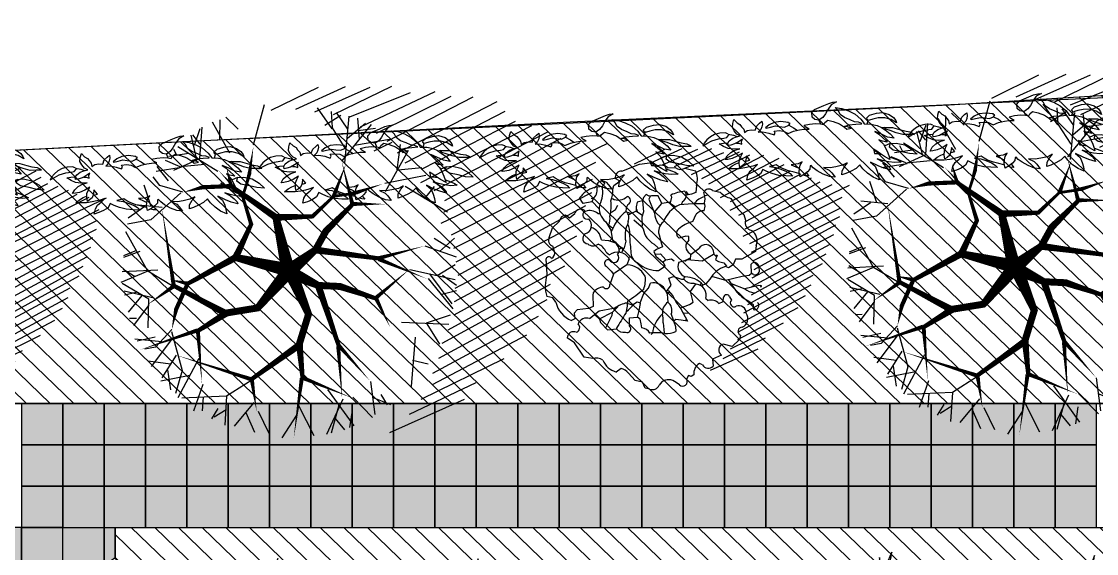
# Model space of a CAD drawing. Header units: millimetres. Extents: x 60.6 to 115.2, y 47.4 to 73.6.
# Drawn here: x 71.77 to 82.17, y 68.24 to 73.39 of the extents above; entities that cross this region are included whole.
import ezdxf

# ---------------------------------------------------------------- set-up
doc = ezdxf.new("R2010")
doc.units = ezdxf.units.MM
for name, color, linetype in [('bord', 251, 'Continuous'), ('trees', 118, 'Continuous'), ('trees 2', 114, 'Continuous')]:
    doc.layers.add(name, color=color, linetype=linetype)
doc.layers.add('hatch 3', color=7, linetype='Continuous', true_color=0x57792a)
doc.layers.add('paving', color=251, linetype='Continuous', lineweight=30)
doc.styles.get("Standard").update_dxf_attribs({"font": 'arial.ttf'})
doc.linetypes.add('FENCELINE1', pattern='A,6.35,-2.54,[133,ltypeshp.shx,S=2.54,R=0,X=-2.54,Y=0],-2.54,25.4', length=36.83)
pattern_1 = [(136, (-529.26526, -497.64566), (-0.110277016, -0.114195193), [])]

# ---------------------------------------------------------------- blocks, each defined once
blk = doc.blocks.new('ghgh')
at = {"layer": 'paving'}
h = blk.add_hatch(color=9, dxfattribs=at)
h.set_gradient(color1=(183, 211, 215), color2=(232, 241, 242), rotation=45, one_color=1, tint=0.93, name='SPHERICAL')
h.paths.add_polyline_path([(697.662, 576.05), (698.062, 576.05), (698.062, 576.45), (697.662, 576.45)])
h = blk.add_hatch(color=9, dxfattribs=at)
h.set_gradient(color1=(183, 211, 215), color2=(232, 241, 242), rotation=45, one_color=1, tint=0.93, name='SPHERICAL')
h.paths.add_polyline_path([(698.062, 576.05), (698.462, 576.05), (698.462, 576.45), (698.062, 576.45)])
h = blk.add_hatch(color=9, dxfattribs=at)
h.set_gradient(color1=(183, 211, 215), color2=(232, 241, 242), rotation=45, one_color=1, tint=0.93, name='SPHERICAL')
h.paths.add_polyline_path([(698.462, 576.05), (698.862, 576.05), (698.862, 576.45), (698.462, 576.45)])
for points in [[(697.662, 576.05), (698.062, 576.05), (698.062, 576.45), (697.662, 576.45)], [(698.062, 576.05), (698.462, 576.05), (698.462, 576.45), (698.062, 576.45)], [(698.462, 576.05), (698.862, 576.05), (698.862, 576.45), (698.462, 576.45)]]:
    blk.add_lwpolyline(points, close=True, dxfattribs=at)
blk = doc.blocks.new('ez-new')
for p, q in [((-1.547, 4.803), (-1.338, 4.846)), ((-1.338, 4.846), (-1.124, 4.651)), ((-1.898, 4.295), (-1.849, 4.479)), ((-1.124, 4.651), (-0.79, 4.72)), ((-0.79, 4.72), (-0.384, 4.543)), ((-0.004, 4.492), (0.124, 4.714)), ((1.324, 4.592), (1.695, 4.691)), ((1.695, 4.691), (2.345, 4.282)), ((-2.661, 4.094), (-2.481, 4.066)), ((2.345, 4.282), (2.729, 4.209)), ((-3.066, 3.423), (-2.983, 3.549)), ((-2.983, 3.549), (-2.854, 3.554)), ((-2.854, 3.554), (-2.847, 3.729)), ((2.765, 3.303), (2.868, 3.433)), ((-3.234, 2.866), (-3.083, 2.876)), ((1.25, 3.164), (0.9, 2.961)), ((0.905, 2.94), (0.9, 2.961)), ((1.656, 2.987), (1.25, 3.164)), ((1.346, 3.118), (1.325, 2.483)), ((1.77, 2.858), (1.351, 2.358)), ((1.765, 2.879), (1.656, 2.987)), ((2.025, 2.78), (1.765, 2.879)), ((2.169, 3.028), (1.922, 2.542)), ((2.402, 2.641), (2.826, 2.903)), ((2.896, 3.091), (2.765, 3.303)), ((2.826, 2.903), (2.896, 3.091)), ((3.832, 2.98), (4.033, 2.848)), ((4.033, 2.848), (4.304, 2.904)), ((-3.822, 2.136), (-3.54, 2.455)), ((-3.54, 2.455), (-3.684, 2.73)), ((-0.634, 2.491), (-0.605, 2.562)), ((-0.107, 2.47), (-0.01, 2.316)), ((0.431, 2.603), (0.562, 2.282)), ((1.325, 2.483), (1.347, 2.379)), ((1.922, 2.542), (1.39, 2.171)), ((2.24, 2.477), (2.402, 2.641)), ((2.464, 2.023), (2.24, 2.477)), ((-1.447, 1.801), (-1.553, 1.996)), ((-0.876, 1.876), (-1.108, 2.263)), ((-0.01, 2.316), (0.112, 2.145)), ((0.112, 2.145), (0.25, 2.109)), ((0.562, 2.282), (0.25, 2.109)), ((0.25, 2.109), (0.311, 1.817)), ((0.87, 1.846), (0.805, 2.158)), ((1.351, 2.358), (1.24, 2.053)), ((1.344, 2.183), (1.31, 2.241)), ((1.39, 2.171), (1.327, 2.158)), ((2.486, 1.919), (2.464, 2.023)), ((4.682, 2.025), (4.94, 1.513)), ((-4.275, 1.172), (-4.102, 1.599)), ((-4.102, 1.599), (-3.702, 1.661)), ((-1.837, 1.372), (-1.57, 1.449)), ((-1.57, 1.449), (-1.345, 1.518)), ((-1.056, 1.382), (-1.447, 1.801)), ((-1.345, 1.518), (-1.296, 1.593)), ((0.311, 1.817), (0.375, 1.504)), ((0.375, 1.504), (0.401, 1.487)), ((0.551, 1.497), (0.401, 1.487)), ((0.401, 1.487), (0.429, 1.037)), ((0.65, 1.648), (0.551, 1.497)), ((0.938, 1.729), (0.683, 1.698)), ((0.955, 1.646), (0.87, 1.846)), ((-4.236, 0.985), (-4.275, 1.172)), ((-1.346, 0.996), (-1.837, 1.372)), ((-1.754, 1.39), (-1.762, 1.323)), ((-1.543, 1.107), (-1.743, 1.022)), ((-1.337, 0.954), (-1.624, 0.655)), ((-1.22, 0.913), (-1.346, 0.996)), ((-0.533, 0.642), (-0.707, 0.954)), ((0.429, 1.037), (0.339, 0.735)), ((0.529, 0.97), (0.416, 0.991)), ((2, 0.796), (1.964, 1.289)), ((-1.624, 0.655), (-1.723, 0.504)), ((-1.723, 0.504), (-1.424, 0.11)), ((-0.499, 0.475), (-0.788, 0.611)), ((-0.525, 0.6), (-0.574, 0.525)), ((-0.429, 0.555), (-0.533, 0.642)), ((-0.449, 0.55), (-0.531, 0.207)), ((0.339, 0.735), (0.344, 0.497)), ((1.629, 0.176), (1.951, 0.721)), ((1.951, 0.721), (2.005, 0.776)), ((2.147, 0.718), (2, 0.796)), ((2.453, 0.607), (2.147, 0.718)), ((4.798, 0.94), (4.966, 0.758)), ((-2.789, 0.088), (-2.93, -0.072)), ((-2.167, 0.13), (-2.305, 0.166)), ((-1.424, 0.11), (-1.501, -0.254)), ((-0.531, 0.207), (-0.308, -0.029)), ((1.643, -0.104), (1.629, 0.176)), ((2.699, 0.049), (2.515, 0.098)), ((5.313, 0.025), (5.153, -0.356)), ((5.264, 0.472), (5.313, 0.025)), ((-4.193, -0.485), (-4.298, -0.289)), ((-3.108, -0.369), (-3.238, -0.266)), ((-2.93, -0.072), (-2.875, -0.234)), ((-1.99, -0.725), (-1.913, -0.47)), ((-1.913, -0.47), (-1.788, -0.335)), ((-1.788, -0.335), (-1.792, -0.315)), ((-1.705, -0.318), (-1.708, -0.406)), ((-1.409, -0.279), (-1.538, -0.284)), ((-0.928, -0.288), (-0.953, -0.38)), ((-0.833, -0.225), (-0.933, -0.267)), ((-0.469, -0.193), (-0.833, -0.225)), ((-0.308, -0.029), (-0.469, -0.193)), ((0.24, -0.155), (0.063, -0.453)), ((0.063, -0.453), (0.222, -0.593)), ((1.677, -0.162), (1.602, -0.221)), ((2.042, -0.456), (2.067, -0.364)), ((2.103, -0.748), (2.042, -0.456)), ((2.067, -0.364), (2.062, -0.235)), ((2.1, -0.422), (2.08, -0.427)), ((2.347, -0.458), (2.1, -0.422)), ((2.195, -0.25), (2.141, -0.196)), ((2.213, -0.334), (2.163, -0.409)), ((2.485, -0.495), (2.334, -0.396)), ((2.515, -0.532), (2.347, -0.458)), ((2.807, -0.472), (2.485, -0.495)), ((3.111, -0.365), (2.807, -0.472)), ((5.153, -0.356), (5.138, -0.598)), ((-3.963, -0.546), (-4.193, -0.485)), ((-3.674, -0.574), (-3.963, -0.546)), ((-2.924, -0.94), (-3.571, -0.965)), ((-2.752, -1.035), (-3.025, -0.874)), ((-2.043, -0.888), (-2.636, -0.968)), ((-0.419, -0.857), (-0.585, -1)), ((-0.068, -0.871), (-0.206, -0.834)), ((0.14, -0.719), (-0.068, -0.871)), ((0.475, -0.867), (0.14, -0.719)), ((0.222, -0.593), (0.16, -0.715)), ((0.356, -0.609), (0.218, -0.573)), ((0.611, -0.687), (0.356, -0.609)), ((0.67, -0.762), (0.475, -0.867)), ((0.775, -0.849), (0.611, -0.687)), ((0.713, -0.97), (0.775, -0.849)), ((2.648, -0.548), (2.515, -0.532)), ((2.901, -0.931), (2.648, -0.548)), ((2.748, -0.506), (2.703, -0.602)), ((2.852, -1.006), (2.872, -0.893)), ((3.258, -1.183), (2.901, -0.931)), ((4.808, -0.688), (4.668, -0.956)), ((5.013, -0.733), (4.808, -0.688)), ((5.138, -0.598), (5.013, -0.733)), ((-4.212, -1.337), (-4.199, -1.4)), ((-4.137, -1.387), (-4.212, -1.337)), ((-4.199, -1.4), (-4.137, -1.387)), ((-4.074, -1.374), (-4.137, -1.387)), ((-3.567, -0.986), (-4.074, -1.374)), ((-4.027, -0.973), (-4.073, -0.96)), ((-2.636, -0.968), (-3.234, -1.439)), ((-1.343, -1.331), (-1.678, -1.813)), ((-0.714, -1.113), (-1.343, -1.331)), ((-0.783, -1.41), (-0.989, -1.779)), ((-0.856, -1.164), (-0.766, -1.385)), ((-0.73, -1.139), (-0.801, -1.218)), ((-0.766, -1.385), (-0.716, -1.418)), ((-0.648, -1.013), (-0.73, -1.139)), ((-0.643, -1.034), (-0.714, -1.113)), ((-0.585, -1), (-0.643, -1.034)), ((0.519, -1.185), (0.713, -0.97)), ((0.607, -1.297), (0.519, -1.185)), ((0.868, -1.612), (0.607, -1.297)), ((0.903, -1.149), (0.668, -1.067)), ((2.857, -1.136), (2.852, -1.006)), ((2.881, -1.044), (2.994, -1.064)), ((2.994, -1.064), (3.086, -1.088)), ((3.731, -1.368), (3.652, -1.406)), ((-3.658, -1.701), (-3.566, -1.725)), ((-3.504, -1.604), (-3.566, -1.725)), ((-3.566, -1.725), (-3.384, -2.079)), ((-3.234, -1.439), (-3.504, -1.604)), ((-2.673, -1.736), (-2.54, -1.535)), ((-2.662, -1.995), (-2.673, -1.736)), ((-2.54, -1.535), (-2.39, -1.525)), ((-2.256, -1.65), (-2.427, -1.555)), ((-2.026, -1.602), (-2.256, -1.65)), ((-1.872, -1.614), (-2.026, -1.602)), ((-1.849, -1.827), (-1.872, -1.614)), ((-1.787, -1.814), (-1.849, -1.827)), ((-1.699, -1.817), (-1.841, -1.76)), ((-1.577, -1.988), (-1.699, -1.817)), ((-0.24, -2.037), (0.001, -1.835)), ((1.745, -1.648), (1.619, -1.566)), ((1.886, -2.011), (1.704, -1.657)), ((2.159, -1.758), (1.745, -1.648)), ((2.449, -1.894), (2.328, -2.049)), ((2.363, -1.586), (2.337, -1.461)), ((3.091, -1.848), (3.072, -2.07)), ((3.207, -1.672), (3.091, -1.848)), ((3.779, -1.597), (4.181, -1.753)), ((4.181, -1.753), (4.174, -1.929)), ((4.176, -1.732), (4.501, -1.513)), ((4.207, -1.878), (4.269, -1.865)), ((4.501, -1.513), (4.752, -1.678)), ((-3.326, -2.676), (-2.921, -2.114)), ((-2.921, -2.114), (-2.662, -1.995)), ((-0.437, -1.926), (-0.361, -2.084)), ((-0.361, -2.084), (-0.24, -2.037)), ((1.134, -2.057), (1.017, -2.016)), ((1.916, -2.265), (1.886, -2.011)), ((2.157, -2.694), (1.916, -2.265)), ((2.2, -2.163), (1.928, -2.111)), ((2.179, -2.167), (2.2, -2.163)), ((2.238, -2.242), (2.179, -2.167)), ((2.221, -2.159), (2.341, -2.003)), ((2.301, -2.338), (2.221, -2.159)), ((2.344, -2.546), (2.301, -2.338)), ((2.549, -1.96), (2.42, -1.965)), ((2.688, -2.106), (2.633, -1.943)), ((2.681, -2.281), (2.688, -2.106)), ((4.348, -2.349), (4.269, -2.496)), ((-3.253, -2.922), (-3.326, -2.676)), ((-0.264, -2.76), (-0.258, -3.107)), ((1.454, -2.448), (1.315, -2.933)), ((1.933, -2.871), (1.445, -2.406)), ((2.113, -3.007), (2.167, -2.844)), ((2.157, -2.694), (2.344, -2.546)), ((2.167, -2.844), (2.157, -2.694)), ((3.59, -2.789), (3.446, -3.036)), ((3.556, -2.622), (3.59, -2.789)), ((3.987, -2.707), (4.04, -2.543)), ((4.215, -2.442), (4.044, -2.564)), ((0.079, -3.472), (0.586, -3.193)), ((0.516, -3.381), (0.511, -3.252)), ((0.727, -3.033), (1.066, -3.094)), ((0.982, -3.111), (1.034, -3.361)), ((1.066, -3.094), (1.012, -3.148)), ((1.066, -3.094), (1.315, -2.933)), ((1.315, -2.933), (1.605, -3.178)), ((1.917, -3.004), (1.933, -2.871)), ((1.959, -2.996), (2.113, -3.007)), ((3.437, -2.994), (3.413, -3.086)), ((3.413, -3.086), (3.655, -3.101)), ((3.446, -3.036), (3.459, -3.099)), ((-2.19, -3.963), (-2.363, -3.76)), ((-0.523, -3.401), (-0.48, -3.609)), ((-0.48, -3.609), (-0.392, -3.721)), ((-0.4, -3.68), (0.079, -3.472)), ((-0.392, -3.721), (-0.357, -3.888)), ((0.286, -3.842), (0.477, -3.716)), ((0.57, -3.849), (0.423, -3.77)), ((1.034, -3.361), (1.114, -3.432)), ((3.524, -3.52), (2.931, -4.121)), ((-0.285, -4.026), (-0.377, -4.11)), ((-0.357, -3.888), (-0.294, -3.984)), ((-0.294, -3.984), (-0.176, -4.133)), ((0.14, -3.981), (0.286, -3.842)), ((0.247, -4.285), (0.14, -3.981)), ((2.931, -4.121), (2.449, -4.417)), ((-0.496, -4.374), (-0.83, -4.443)), ((1.722, -4.48), (1.427, -4.628)), ((2.449, -4.417), (2.16, -4.389)), ((1.023, -4.777), (0.539, -4.855))]:
    blk.add_line(p, q)
for centre, major_axis, start_param, end_param in [((-1.512, 4.467), (-0.239, 0.239), -0.683251, 0.749833), ((-2.326, 4.526), (-0.343, 0.343), 2.02986, 3.431962), ((-0.14, 4.913), (-0.313, 0.313), 1.772976, 2.668862), ((0.262, 3.792), (-0.659, 0.659), -1.524637, -0.636745), ((0.995, 4.97), (-0.354, 0.354), 2.144279, 3.071574), ((-2.728, 3.898), (-0.146, 0.146), -1.112427, 1.74185), ((2.614, 3.663), (-0.159, 0.159), -0.032795, 2.0117), ((2.473, 4.104), (-0.196, 0.196), 2.309364, 4.317498), ((-3.47, 3.162), (-0.34, 0.34), 3.290672, 4.500364), ((2.133, 3.432), (-0.287, 0.287), 2.446873, 3.975718), ((2.908, 2.267), (-0.825, 0.825), 4.584476, 5.53218), ((-3.414, 2.651), (-0.198, 0.198), -1.483996, 0.502716), ((0.472, 2.767), (-0.12, 0.12), -0.776563, 2.111846), ((0.707, 2.564), (-0.312, 0.312), -1.239133, -0.221365), ((-21.422, 5.376), (-15.881, 15.881), 3.783215, 3.818298), ((3.089, 1.862), (-1.132, 1.132), 4.029468, 4.636164), ((-1.822, 4.735), (1.804, 1.804), 4.20039, 4.456491), ((-2.052, 2.093), (-1.041, 1.041), 3.528831, 4.200766), ((-0.26, 2.903), (-0.325, 0.325), 1.718953, 2.695622), ((-3.866, 1.872), (-0.189, 0.189), 3.017638, 5.331378), ((-0.879, 1.448), (0.615, 0.615), 1.082347, 1.673227), ((1.889, 1.442), (-0.888, 0.888), 0.261009, 0.620716), ((0.418, 2.593), (-0.713, 0.713), 2.89758, 3.480494), ((1.936, 2.009), (-0.394, 0.394), 2.808507, 3.765213), ((0.302, 2.257), (-0.875, 0.875), 1.098921, 1.421671), ((-1.143, 1.248), (-0.372, 0.372), 3.333541, 4.474968), ((6.286, -1.89), (-4.523, 4.523), 0.199821, 0.34149), ((2.099, 1.371), (-0.112, 0.112), -1.319101, 1.332533), ((4.878, 1.392), (0.0964, 0.0964), 3.234994, 6.597892), ((-4.233, 0.8), (-0.13, 0.13), 2.751171, 5.510919), ((-0.59, 1.406), (-0.33, 0.33), 0.837574, 2.10307), ((5.032, 1.118), (-0.208, 0.208), 0.174289, 1.433897), ((-3.851, 0.35), (-0.296, 0.296), 0.052426, 1.793355), ((-1.849, -0.447), (-1.059, 1.059), 4.71097, 5.064848), ((-0.008, 0.98), (-0.423, 0.423), 1.576872, 2.987093), ((1.79, 0.97), (-0.91, 0.91), 0.873311, 1.326908), ((2.429, 0.459), (-0.106, 0.106), 1.865465, 5.340227), ((4.998, 0.492), (-0.189, 0.189), 3.849432, 5.617121), ((-2.606, 0.49), (-0.312, 0.312), 1.928707, 3.104714), ((-1.687, 0.175), (-0.341, 0.341), 0.878819, 2.67093), ((0.817, -1.435), (-0.993, 0.993), -1.065399, -0.362392), ((1.278, 1.12), (-0.71, 0.71), 1.728082, 2.690928), ((1.99, 0.38), (-0.421, 0.421), 1.734548, 3.433512), ((2.281, 0.126), (-0.152, 0.152), -1.155539, 1.986053), ((3.133, 0.464), (-0.425, 0.425), 1.547131, 2.420384), ((3.486, -0.3), (-0.251, 0.251), -1.089774, 0.303712), ((3.671, -0.193), (-0.173, 0.173), 3.407691, 5.823433), ((-4.279, -0.471), (-0.129, 0.129), -0.676686, 2.049914), ((-3.768, 0.125), (-0.235, 0.235), 1.183994, 3.146992), ((-3.392, -0.202), (0.118, 0.118), 5.10682, 8.049077), ((-3.002, -0.283), (-0.0965, 0.0965), 1.471503, 4.292345), ((-1.378, 0.573), (-0.738, 0.738), 1.939748, 2.776195), ((-1.16, -0.691), (-0.34, 0.34), -1.278574, -0.243999), ((-0.926, -0.887), (-0.359, 0.359), 3.987511, 5.549724), ((1.222, -0.6), (-0.364, 0.364), 4.205705, 5.53211), ((-1.517, -2.635), (2.757, 2.757), 5.901734, 6.090362), ((2.412, -0.176), (-0.165, 0.165), 0.335893, 2.01373), ((3.688, -0.021), (-0.476, 0.476), 1.323255, 2.438339), ((4.124, -0.618), (-0.274, 0.274), -0.113995, 2.030291), ((-3.781, -2.087), (-0.807, 0.807), -0.970316, -0.568723), ((-4.085, -2.313), (-1.264, 1.264), -1.420372, -1.017318), ((-3.125, -0.658), (-0.804, 0.804), 3.059432, 3.868053), ((1.179, -1.447), (-0.819, 0.819), 3.915113, 4.574518), ((4.135, -1.132), (-0.141, 0.141), 3.433988, 6.245283), ((-0.733, -1.758), (-0.241, 0.241), 3.411134, 5.447791), ((0.85, -2.064), (-0.648, 0.648), 4.501698, 5.440167), ((2.973, -0.779), (-0.68, 0.68), 1.129137, 1.610831), ((0.787, -0.996), (-1.467, 1.467), 3.452632, 3.859459), ((3.753, -1.122), (-0.472, 0.472), 0.733933, 1.350038), ((3.099, -1.891), (-0.513, 0.513), 4.103099, 5.276206), ((3.885, -0.837), (-0.391, 0.391), 2.073353, 3.123949), ((4.389, -0.981), (-0.198, 0.198), 1.914925, 4.015356), ((-3.653, -1.9), (-0.141, 0.141), -0.757785, 1.655851), ((-1.336, -1.735), (-0.247, 0.247), 1.594689, 3.799883), ((-0.044, -2.082), (-0.177, 0.177), 3.485819, 5.318268), ((0.488, -1.951), (-0.36, 0.36), 3.394501, 4.654109), ((2.749, -1.605), (-0.273, 0.273), 0.734295, 2.005674), ((5.255, -1.073), (-1.489, 1.489), 0.979953, 1.308997), ((4.955, -1.855), (-0.81, 0.81), 0.706039, 1.430442), ((3.496, -1.378), (-0.914, 0.914), 3.075997, 3.692102), ((-3.58, -2.023), (0.144, 0.144), 2.500343, 5.21975), ((-1.14, -1.613), (-1.02, 1.02), 3.008425, 3.516503), ((-0.423, -2.293), (-0.956, 0.956), 3.198989, 3.989314), ((0.395, -3.031), (-0.864, 0.864), 4.463402, 4.848404), ((2.814, -2.411), (-0.132, 0.132), 0.013963, 2.570861), ((3.374, -2.796), (-0.395, 0.395), -0.851585, 0.413911), ((4.493, -2.123), (-0.751, 0.751), 0.787745, 1.274362), ((4.652, -2.119), (-0.364, 0.364), 0.406039, 1.492994), ((4.104, -2.57), (-0.128, 0.128), 1.644857, 4.349113), ((-2.705, -2.916), (-0.388, 0.388), 0.795537, 2.191665), ((-0.7, -2.975), (-0.326, 0.326), 2.749095, 3.636987), ((0.903, -1.377), (-1.367, 1.367), 2.728012, 2.934173), ((3.422, -3.258), (-0.199, 0.199), 2.727933, 4.520044), ((-2.72, -3.812), (-0.256, 0.256), 4.071245, 5.70452), ((-0.724, -3.359), (-0.529, 0.529), 2.996213, 3.694904), ((0.756, -3.571), (-0.216, 0.216), 0.115179, 1.863725), ((-0.519, -1.936), (1.566, 1.566), 4.462575, 4.756103), ((-2.769, -6.051), (-1.532, 1.532), -1.478166, -1.055981), ((-0.426, -4.133), (-0.177, 0.177), 2.072869, 3.927459), ((1.073, -4.222), (-0.586, 0.586), 0.861564, 1.655722), ((-1.199, -5.278), (-0.646, 0.646), -1.202083, -0.580086), ((1.32, -4.962), (-0.248, 0.248), -1.093483, 0.228604), ((1.869, -4.084), (-0.299, 0.299), 2.00254, 3.117957)]:
    blk.add_ellipse(centre, major_axis=major_axis, ratio=1, start_param=start_param, end_param=end_param)
blk = doc.blocks.new('SHADOW2')
at = {"color": 250}
for p, q in [((6.317, -0.452), (7.12, -1.952)), ((6.379, -1.246), (7.182, -2.834)), ((6.317, -1.864), (7.182, -3.628)), ((6.256, -2.481), (7.243, -4.334)), ((6.194, -3.011), (7.058, -4.951)), ((5.885, -3.364), (7.12, -5.745)), ((5.7, -3.893), (6.996, -6.275)), ((5.453, -4.246), (6.996, -6.98)), ((-3.992, -4.687), (-2.819, -7.069)), ((4.774, -4.863), (6.564, -8.039)), ((5.083, -4.599), (6.873, -7.774)), ((-3.375, -5.304), (-2.264, -7.422)), ((4.157, -5.393), (6.132, -8.921)), ((4.589, -5.393), (6.256, -8.392)), ((-2.881, -5.657), (-1.461, -8.304)), ((3.91, -5.834), (5.947, -9.451)), ((-2.387, -6.01), (-0.659, -9.009)), ((-2.017, -6.01), (-0.041, -9.362)), ((-1.523, -6.186), (0.514, -9.627)), ((-1.029, -6.275), (1.008, -9.715)), ((2.86, -6.098), (5.638, -11.391)), ((3.231, -6.186), (5.638, -10.509)), ((3.601, -6.186), (5.762, -9.892)), ((-0.597, -6.451), (1.626, -10.156)), ((-0.103, -6.628), (2.119, -10.333)), ((0.329, -6.628), (2.613, -10.509)), ((0.761, -6.628), (3.107, -10.686)), ((1.626, -6.628), (4.033, -10.95)), ((2.058, -6.539), (4.465, -10.95)), ((2.49, -6.451), (5.021, -11.038)), ((1.193, -6.716), (3.601, -10.774))]:
    blk.add_line(p, q, dxfattribs=at)
blk = doc.blocks.new('T55')
at = {"layer": 'trees'}
for points in [[(-0.618, 1.54), (-0.399, 1.959)], [(-0.119, 1.734), (-0.324, 1.962)], [(-0.007, 1.454), (-0.21, 1.991)], [(-0.108, 1.743), (0.054, 1.981)], [(-0.631, 1.295), (-0.737, 1.846)], [(-0.724, 1.685), (-0.682, 1.887)], [(-0.677, 1.532), (-0.45, 1.924)], [(-0.513, 1.768), (-0.619, 1.911)], [(0.095, 1.679), (0.663, 1.87)], [(0.361, 1.76), (0.329, 1.949)], [(-0.964, 1.346), (-0.995, 1.747)], [(-0.696, 1.624), (-0.902, 1.773)], [(0.896, 1.573), (0.982, 1.695)], [(0.968, 1.489), (0.961, 1.73)], [(-0.973, 1.536), (-1.192, 1.637)], [(-1.095, 1.411), (-1.062, 1.636)], [(0.802, 1.396), (1.147, 1.603)], [(1.063, 1.274), (1.192, 1.593)], [(-1.533, 0.84), (-1.45, 1.433)], [(1.097, 0.959), (1.374, 1.422)], [(1.212, 1.332), (1.412, 1.385)], [(1.381, 1.181), (1.462, 1.339)], [(1.13, 1.173), (1.602, 1.163)], [(1.216, 1.158), (1.567, 1.207)], [(-1.486, 1.114), (-1.669, 1.169)], [(-1.68, 0.686), (-1.82, 0.937)], [(-1.467, 0.6), (-1.754, 1.015)], [(1.413, 0.713), (1.675, 1.027)], [(-1.677, 0.672), (-1.973, 0.59)], [(-1.377, 0.647), (-1.947, 0.705)], [(1.531, 0.735), (1.853, 0.684)], [(-1.745, 0.082), (-1.994, 0.461)], [(-1.775, 0.326), (-1.96, 0.483)], [(1.673, 0.292), (1.864, 0.517)], [(1.744, 0.163), (1.921, 0.354)], [(-1.512, 0.018), (-2.053, 0.169)], [(-1.924, 0.05), (-2.033, 0.234)], [(1.595, 0.203), (1.953, 0.099)], [(-1.836, 0.107), (-2.061, -0.012)], [(-1.787, -0.03), (-2.043, 0.097)], [(-1.498, 0.059), (-2.039, -0.116)], [(1.357, 0.073), (1.656, -0.13), (1.894, -0.619)], [(-1.891, -0.069), (-2.019, -0.277)], [(-1.668, -0.007), (-1.83, -0.245)], [(1.656, -0.13), (1.989, -0.009)], [(1.81, -0.069), (1.951, -0.165)], [(-1.823, -0.346), (-2.01, -0.216)], [(-1.836, -0.249), (-2.008, -0.337)], [(-1.82, -0.245), (-1.979, -0.509)], [(1.834, -0.167), (1.981, -0.19)], [(1.781, -0.385), (1.938, -0.331)], [(1.641, -0.45), (1.984, -0.424)], [(1.374, -0.621), (1.912, -0.663)], [(1.606, -0.639), (1.806, -0.932)], [(1.206, -1.053), (1.587, -0.746), (1.871, -0.709)], [(1.443, -0.888), (1.765, -0.937)], [(1.573, -0.908), (1.645, -1.169)], [(1.651, -0.913), (1.858, -0.784)], [(-1.262, -1.04), (-1.762, -1.112)], [(1.294, -1.014), (1.692, -1.108)], [(1.182, -1.059), (1.455, -1.155), (1.529, -1.265)], [(1.367, -1.11), (1.465, -1.421)], [(-1.364, -1.286), (-1.437, -1.483)], [(-1.055, -1.262), (-1.317, -1.606)], [(0.697, -1.249), (0.648, -1.607), (0.317, -2.038)], [(1.346, -1.206), (1.476, -1.388)], [(-0.792, -1.309), (-0.876, -1.871)], [(1.276, -1.331), (0.954, -1.459), (0.908, -1.833)], [(0.919, -1.404), (0.985, -1.771)], [(-1.155, -1.438), (-1.378, -1.533)], [(-0.809, -1.491), (-0.668, -1.742)], [(0.588, -1.501), (0.78, -1.889)], [(0.95, -1.556), (1.199, -1.628)], [(1.033, -1.434), (1.321, -1.505)], [(1.227, -1.505), (1.262, -1.581)], [(-0.596, -1.802), (-0.854, -1.57), (-1.21, -1.697)], [(-1.014, -1.637), (-1.082, -1.765)], [(-0.841, -1.608), (-1.069, -1.78)], [(-0.395, -1.597), (-0.359, -1.883), (-0.425, -1.999)], [(-0.379, -1.616), (0.066, -1.82), (0.225, -2.057)], [(0.648, -1.607), (0.905, -1.851)], [(0.942, -1.631), (1.026, -1.749)], [(-0.974, -1.694), (-1.187, -1.71)], [(-0.853, -1.718), (-0.724, -1.925)], [(-0.667, -1.749), (-0.665, -1.942)], [(-0.663, -1.733), (-0.498, -1.992)], [(-0.453, -1.809), (-0.558, -2.007)], [(-0.125, -1.754), (-0.026, -2.064)], [(0.471, -1.789), (0.616, -1.941)], [(0.772, -1.718), (0.748, -1.887)], [(-0.774, -1.836), (-0.827, -1.901)], [(-0.086, -1.879), (-0.286, -2.061)], [(0.475, -1.832), (0.594, -1.949)], [(-0.055, -1.951), (0.153, -2.079)]]:
    blk.add_lwpolyline(points, dxfattribs=at)
for points in [[(-0.144, 1.061, 0.0504, 0, 0), (0.107, 1.355, 0, 0, 0), (-0.003, 1.448, 0, 0, 0), (0.17, 1.961, 0, 0, 0)], [(-0.043, -0.034, 0.168, 0.084, 0), (0.352, 0.384, 0.084, 0.084, 0), (0.728, 0.426, 0.084, 0.0504, 0), (1.088, 0.624, 0.0504, 0, 0), (1.073, 1.269, 0, 0, 0), (0.714, 1.867, 0, 0, 0)], [(-0.596, 0.897, 0.0504, 0, 0), (-0.609, 1.535, 0, 0, 0), (-0.893, 1.804, 0, 0, 0)], [(-0.002, 0.363, 0.084, 0.0504, 0), (0.553, 0.867, 0.0504, 0, 0), (0.802, 1.396, 0, 0, 0), (0.818, 1.745, 0, 0, 0)], [(-0.023, -0.044, 0.168, 0.084, 0), (-0.013, 0.354, 0.084, 0.084, 0), (-0.106, 0.6, 0.084, 0.0504, 0), (-0.145, 1.05, 0.0504, 0, 0), (-0.637, 1.291, 0, 0, 0), (-1.1, 1.416, 0, 0, 0), (-1.231, 1.522, 0, 0, 0)], [(0.564, 0.867, 0.0504, 0, 0), (1.129, 1.163, 0, 0, 0), (1.244, 1.537, 0, 0, 0)], [(-0.397, 0.166, 0.084, 0.0504, 0), (-0.601, 0.887, 0.0504, 0, 0), (-0.964, 1.346, 0, 0, 0), (-1.269, 1.516, 0, 0, 0)], [(-1.085, 0.349, 0.0504, 0, 0), (-1.237, 0.705, 0, 0, 0), (-1.369, 0.649, 0, 0, 0), (-1.752, 1.032, 0, 0, 0)], [(-0.023, -0.044, 0.168, 0.084, 0), (-0.564, -0.443, 0.084, 0.0504, 0), (-0.752, -0.041, 0.0504, 0.0336, 0), (-1.076, 0.096, 0.0336, 0.0336, 0), (-1.207, 0.308, 0.0504, 0, 0), (-1.452, 0.583, 0, 0, 0), (-1.89, 0.702, 0, 0, 0)], [(1.097, 0.618, 0.0504, 0, 0), (1.804, 0.818, 0, 0, 0)], [(-0.043, -0.034, 0.168, 0.084, 0), (-0.394, 0.152, 0.084, 0.084, 0), (-0.656, 0.178, 0.084, 0.0504, 0), (-1.076, 0.344, 0.0504, 0, 0), (-1.511, 0.011, 0, 0, 0), (-1.83, -0.348, 0, 0, 0), (-1.983, -0.418, 0, 0, 0)], [(-1.076, 0.096, 0.0504, 0, 0), (-1.503, 0.076, 0, 0, 0), (-1.771, 0.31, 0, 0, 0), (-2.004, 0.397, 0, 0, 0)], [(0.742, 0.429, 0.084, 0.0504, 0), (1.351, 0.064, 0.0504, 0, 0), (1.445, -0.895, 0, 0, 0), (1.157, -1.685, 0, 0, 0)], [(1.357, 0.073, 0.0504, 0, 0), (1.684, 0.278, 0, 0, 0), (1.934, 0.21, 0, 0, 0)], [(-0.023, -0.044, 0.168, 0.084, 0), (0.528, -0.21, 0.084, 0.084, 0), (0.732, -0.528, 0.084, 0.0504, 0), (1.07, -0.763, 0.0504, 0, 0), (1.641, -0.462, 0, 0, 0), (2.016, 0.126, 0, 0, 0)], [(-0.043, -0.034, 0.168, 0.084, 0), (0.074, -0.697, 0.084, 0.0504, 0), (-0.37, -0.685, 0.0504, 0.0336, 0), (-0.637, -0.914, 0.0336, 0.0336, 0), (-0.885, -0.938, 0.0504, 0, 0), (-1.241, -1.034, 0, 0, 0), (-1.542, -1.373, 0, 0, 0)], [(-0.564, -0.443, 0.084, 0.0504, 0), (-0.695, -1.089, 0.0504, 0, 0), (-0.875, -1.228, 0, 0, 0), (-1.29, -1.269, 0, 0, 0), (-1.636, -1.233, 0, 0, 0)], [(0.742, -0.54, 0.084, 0.0504, 0), (0.686, -1.248, 0.0504, 0, 0), (-0.13, -1.759, 0, 0, 0), (-0.966, -1.853, 0, 0, 0)], [(0.074, -0.697, 0.084, 0.0504, 0), (0.594, -1.101, 0.0504, 0, 0), (0.638, -1.325, 0, 0, 0), (0.489, -1.715, 0, 0, 0), (0.303, -2.008, 0, 0, 0)], [(1.069, -0.773, 0.0504, 0, 0), (1.563, -1.317, 0, 0, 0)], [(-0.637, -0.914, 0.0504, 0, 0), (-0.809, -1.306, 0, 0, 0), (-1.139, -1.442, 0, 0, 0), (-1.32, -1.611, 0, 0, 0)], [(0.583, -1.104, 0.0504, 0.0504, 0), (0.936, -1.108, 0.0504, 0, 0), (1.182, -1.059, 0, 0, 0), (1.39, -1.466, 0, 0, 0)], [(-0.702, -1.08, 0.0504, 0.0504, 0), (-0.548, -1.398, 0.0504, 0, 0), (-0.395, -1.597, 0, 0, 0), (-0.666, -1.964, 0, 0, 0)], [(0.697, -1.249, 0.0504, 0, 0), (1.026, -1.45, 0, 0, 0), (1.077, -1.704, 0, 0, 0)]]:
    blk.add_lwpolyline(points, format="xyseb", dxfattribs=at)
blk = doc.blocks.new('FRWN', base_point=(2236.4, 2183.1))
for centre, radius, start, end in [((2474.2, 2145.2), 240.8, 170.9581, 208.6359), ((-1131.5, 1522.6), 3432, 8.4988, 11.0952)]:
    blk.add_arc(centre, radius, start, end)
blk = doc.blocks.new('FAN-FRWN', base_point=(2236.4, 2187.1))
for centre, radius, start, end in [((5601.5, 1522.6), 3432, 168.9048, 171.5012), ((1995.8, 2145.2), 240.8, 331.3641, 9.0419), ((2775, 2087.8), 547, 169.9704, 188.1863), ((2474.2, 2145.2), 240.8, 170.9581, 208.6359), ((1712.1, 2104.9), 530.1, 349.6777, 8.479), ((-1131.5, 1522.6), 3432, 8.4988, 11.0952)]:
    blk.add_arc(centre, radius, start, end)
for p, xscale, yscale, rotation in [((2233.6, 2183.1), -0.6, 0.6, 262.5248729788206), ((2236.4, 2183.1), 0.6, 0.6, 97.47512702117939), ((2233.6, 2183.1), -0.7, 0.7, 285.3139847964163), ((2233.6, 2183.1), -0.75, 0.75, 301.9977079444358), ((2233.6, 2183.1), -0.8, 0.8, 316.8002169681991), ((2233.6, 2183.1), -0.85, 0.85, 333.3396816587502), ((2233.6, 2183.1), -0.9, 0.9, 346.3602519384186), ((2236.4, 2183.1), 0.9, 0.9, 13.63974806158141), ((2236.4, 2183.1), 0.85, 0.85, 26.6603183412499), ((2236.4, 2183.1), 0.8, 0.8, 43.19978303180093), ((2236.4, 2183.1), 0.75, 0.75, 58.0022920555642), ((2236.4, 2183.1), 0.7, 0.7, 74.68601520358378)]:
    blk.add_blockref('FRWN', p, dxfattribs=dict(xscale=xscale, yscale=yscale, rotation=rotation))
blk = doc.blocks.new('LCPLTR17')
for radius in [1.286, 1.068, 0.852]:
    blk.add_circle((0.038, -0.007), radius)
at = {"xscale": 0.02777775, "zscale": 0.05555549999999999}
for p, yscale, rotation in [((-0.155, 1.324), 0.0333333, 173.9653891846502), ((-1.309, 0.271), 0.0333333, 241.9002880170951), ((1.239, 0.431), 0.0333333, 103.493212329865), ((0.746, -1.048), 0.02777775, 56.19521290221859), ((-0.662, -1.117), 0.0333333, 321.5582203571314)]:
    blk.add_blockref('FAN-FRWN', p, dxfattribs=dict(at, yscale=yscale, rotation=rotation))
at = {"flags": 1}
for tag, p in [('SIZE', (3.539, 4.802)), ('ITEM', (3.539, 3.945))]:
    blk.add_attdef(tag, p, '', height=0.5, dxfattribs=at)
blk = doc.blocks.new('TREE23-E')
for p, q in [((-71.7, 21.6), (-69.4, 21.1)), ((-76.5, -0.9), (-71.1, -3.7))]:
    blk.add_line(p, q)
for points in [[(-7.7, 36.3), (-4.1, 37.5), (-1.4, 40.7), (-1.3, 47), (-4.3, 51.1), (-13.5, 55.9), (-18.3, 58.4), (-22.4, 59.8), (-26, 59.9), (-20.8, 56.3), (-17.5, 50.6), (-14.7, 44.2), (-11.8, 39.5), (-9.3, 37.3), (-8, 36.3), (-9.3, 31.1)], [(-54.8, 28), (-56.1, 32.2), (-54.5, 35.5), (-57.8, 39.3), (-64.6, 41.7), (-70.6, 42.3), (-76.9, 39.3), (-81, 34.6), (-83, 30.3), (-83.7, 27), (-78.5, 31.9), (-72.5, 34.7), (-66, 35.1), (-60.8, 34), (-57.5, 32.7), (-56.3, 32.5)], [(73.8, 10.2), (71.5, 10.1), (68.8, 8.5), (68.8, 12.3), (67.8, 15.2), (71.8, 12.1), (75.7, 9.3), (79.6, 8.1), (82.2, 7.6), (82.4, 10.7), (80.8, 14), (77.2, 17.5), (73.5, 19.2), (69.7, 20.3), (72.9, 22.8), (75.4, 27.3), (77, 32.1), (76.5, 37.5), (75.2, 42.8), (72.3, 38.4), (69.5, 35.7), (68, 32.6), (66.1, 29), (65.6, 24.5), (62.7, 27.1), (58.5, 27.6), (54.8, 27), (53.1, 32.6), (50.2, 36.1), (47.9, 38.6), (47.6, 34.8), (48.2, 30.8), (49.4, 27.2), (52, 23.7), (47.4, 23.9), (41.8, 22), (36.6, 19), (35.5, 21.4), (36.4, 24.3), (31.5, 24.6), (27.1, 23.5), (22.8, 20.2), (17.4, 22.8), (11.6, 24.3), (7.2, 24.9), (1.9, 24.7), (5.1, 27.5), (6.8, 30.1), (1.5, 31.5), (-4.5, 32), (-9.3, 31.1), (-12.4, 30.1), (-13.6, 32.6), (-16.5, 35.7), (-21.8, 33.4), (-27.9, 29.8), (-32.6, 24.8), (-34.7, 21.8), (-39, 23), (-34.7, 25.6), (-32.7, 25.8), (-37.1, 27.6), (-43.7, 28), (-49.4, 28.2), (-49.8, 28.4), (-46.5, 30.6), (-42.6, 31.5), (-38.6, 34.6), (-33.1, 38), (-29, 42.5), (-27.5, 47.4), (-24.4, 52.4), (-30.9, 50.6), (-37.3, 47), (-43.7, 41.7), (-49, 34.7), (-51, 30.5), (-52.1, 27.9), (-58.6, 27.1), (-64.5, 24.9), (-68.8, 21.9), (-72.3, 18.1), (-77.1, 12.5), (-80.6, 6.1), (-74.1, 8.2), (-67.8, 13), (-62.1, 16.8), (-65.7, 13), (-69.5, 7.7), (-72.3, 3.4), (-73.7, 1.2), (-69, 2.9), (-65.7, 5.2), (-69.9, -1.4), (-71.9, -7.2), (-73.7, -13.5), (-74.8, -18.7), (-75.5, -22.7), (-70.3, -18.1), (-66.5, -14.3), (-62.9, -10.2), (-59.8, -7.4), (-60.3, -11), (-60.7, -13.5), (-63, -13.7), (-67.7, -15.2)], [(22, 35.2), (29.6, 36.8), (35.9, 36.1), (40.9, 33.2), (44.6, 29.5), (43.9, 29), (39.7, 30.1), (34.8, 31.2), (30.8, 30.1), (26, 29.1), (21.9, 31.2), (20.5, 33.6), (22.6, 34.9)], [(-71.7, 21.6), (-79.7, 21), (-86.4, 17.6), (-91.1, 15.4), (-96.4, 13.9), (-99.6, 11.5), (-100.7, 10), (-95.2, 10.4), (-89.3, 10.7), (-82.8, 13.6), (-77.2, 16.9), (-72.8, 19.1), (-71.7, 21.6)], [(21.9, 31.2), (17.2, 27.3), (14, 23.8)], [(81.8, 23.8), (84.4, 25.3), (89.7, 25.3), (94.8, 23.8), (99, 20.9), (102.6, 17), (105.4, 12.7), (106.9, 9.1), (102.7, 12), (97.8, 15), (91.3, 17.3), (86, 18.1), (83.1, 18.6), (80.8, 22.3), (81.6, 23.4), (76.5, 21.3), (72.9, 19.5)], [(65.3, -15.1), (61.5, -13.9), (64.8, -7.9), (65.4, -13.7), (66.8, -18.5), (69.5, -21.4), (71.7, -23.2), (72.1, -18), (71.7, -12.4), (70.4, -8.3), (68.6, -3.7), (73.7, -7.8), (78.9, -10.3), (83, -11.3), (85.8, -11.5), (83.5, -6.4), (79.9, -2.2), (75.7, 0.7), (71, 2.3), (77.2, 2.5), (82.2, 3.6), (86.6, 6.6), (90.7, 10.4), (86.6, 11.3), (82.6, 11.5)], [(-76.5, -0.9), (-82.5, -0.6), (-90.7, -3.8), (-97.2, -10), (-102.3, -17.3), (-94.9, -16.1), (-87.6, -13), (-79.2, -10.1), (-75.6, -5.9), (-76.3, -1.3)], [(-75.1, -18.9), (-80.2, -22.1), (-83.7, -24.3), (-86.4, -27), (-80.1, -27.3), (-73.8, -25.7), (-68.2, -23.6), (-63.1, -20.9), (-68.5, -25.4), (-72.1, -29.7), (-74.8, -34.1), (-75.5, -37.2), (-69.1, -34.1), (-63.6, -30.7), (-56.3, -24.9), (-60.7, -30.9), (-62.5, -37.9), (-63.4, -43.9), (-64, -49.9), (-58.1, -45.9), (-52.9, -40.1), (-48.6, -33.6), (-45.9, -27.8), (-41.9, -32.8), (-36.8, -36.3), (-31.7, -39.1), (-27.8, -40.6), (-28.2, -34.9), (-31, -28.6), (-33.9, -24.3)], [(-33.5, -24.4), (-28.8, -27.4), (-22.2, -29.1), (-16.6, -29.9), (-10.1, -29.1), (-15.6, -33.2), (-17.9, -36.9), (-21, -43.4), (-15.4, -42.1), (-9.4, -38.2), (-3.7, -33.3), (-0.1, -29), (1.9, -25.7), (2.9, -26.1), (3.3, -30.3), (5.9, -33.9), (8.9, -37), (13.3, -40.1), (14, -33.8), (13.5, -28.7), (12.7, -24.1), (10.4, -19.7), (14.4, -22.2), (19.1, -22.8), (21.5, -23), (16.9, -26.1), (14.1, -28.5), (13.8, -29)], [(14.2, -35.6), (19, -33.4), (24.4, -31.2), (30, -27.9), (33.1, -25.1), (36, -22.1), (39.8, -23.4), (42.8, -24.2), (36.6, -25.8), (31.7, -28.5), (26.2, -32), (22.8, -35.2), (20.6, -38.8), (27.2, -38), (34, -36.8), (40.6, -34), (45.6, -30.6), (49.4, -27.6), (51.8, -33.3), (56.3, -37), (61, -39.4), (65.5, -41.1), (64.2, -34.2), (61.8, -28.9), (57.8, -24.6), (54.3, -20.4), (59, -22.2), (62.4, -23.3), (66.9, -24.3), (72.5, -25), (79.3, -24.5), (83, -24.4), (79.2, -20.4), (75.5, -17.8), (72.2, -16.2)], [(6.8, -35.8), (4.6, -39.7), (7.8, -39.2), (10.2, -38.2)]]:
    blk.add_lwpolyline(points)

msp = doc.modelspace()

# ---------------------------------------------------------------- hatches: boundary and pattern name
at = {"layer": 'hatch 3', "linetype": 'Continuous'}
h = msp.add_hatch(dxfattribs=at)
h.set_pattern_fill('ANSI31', color=256, scale=0.05, angle=91, style=0)
h.set_pattern_definition(pattern_1)
h.paths.add_polyline_path([(70.171, 69.695), (70.171, 66.336), (69.864, 67.421), (69.596, 68.366), (69.015, 70.42), (68.75, 71.354), (68.646, 71.723), (69.8, 72.049), (69.9, 72.054), (70.197, 72.069), (72.003, 72.161), (73.2, 72.222), (80.745, 72.586), (82.525, 72.695), (87.779, 72.898), (90.424, 73.001), (91.333, 73.036), (91.335, 73.016), (91.335, 69.895), (88.035, 69.895), (88.035, 69.695), (86.235, 69.695), (84.312, 69.695), (81.035, 69.695), (77.035, 69.695), (73.035, 69.695), (70.697, 69.695)])
h = msp.add_hatch(dxfattribs=at)
h.set_pattern_fill('ANSI31', color=256, scale=0.05, angle=91, style=0)
h.set_pattern_definition(pattern_1)
h.paths.add_polyline_path([(74.206, 66.145), (72.676, 68.2), (72.676, 68.495), (85.235, 68.495), (84.511, 67.951), (82.084, 66.145), (76.574, 66.145), (74.718, 66.145), (74.206, 66.145), (73.86, 66.61)])
at = {"layer": 'paving'}
h = msp.add_hatch(color=139, dxfattribs=at)
h.set_gradient(color1=(183, 211, 215), color2=(232, 241, 242), rotation=45, one_color=1, tint=0.93, name='SPHERICAL')
h.paths.add_polyline_path([(71.771, 68.095), (71.771, 68.495), (71.371, 68.495), (71.371, 68.095)])
h = msp.add_hatch(color=139, dxfattribs=at)
h.set_gradient(color1=(183, 211, 215), color2=(232, 241, 242), rotation=45, one_color=1, tint=0.93, name='SPHERICAL')
h.paths.add_polyline_path([(72.171, 68.095), (72.171, 68.495), (71.771, 68.495), (71.771, 68.095)])
h = msp.add_hatch(color=139, dxfattribs=at)
h.set_gradient(color1=(183, 211, 215), color2=(232, 241, 242), rotation=45, one_color=1, tint=0.93, name='SPHERICAL')
h.paths.add_polyline_path([(72.534, 68.095), (72.171, 68.095), (72.171, 68.495), (72.571, 68.495), (72.571, 68.122)])
h = msp.add_hatch(color=139, dxfattribs=at)
h.set_gradient(color1=(183, 211, 215), color2=(232, 241, 242), rotation=45, one_color=1, tint=0.93, name='SPHERICAL')
h.paths.add_polyline_path([(72.676, 68.2), (72.571, 68.122), (72.571, 68.495), (72.676, 68.495)])

# ---------------------------------------------------------------- linework, layer by layer
at = {"layer": 'bord', "color": 7, "linetype": 'FENCELINE1', "ltscale": 0.04}
msp.add_lwpolyline([(69.8, 72.049), (69.873, 72.053), (72.273, 72.175), (77.08, 72.419), (86.572, 72.852), (91.152, 73.029), (96.392, 73.232), (100.499, 73.391), (100.499, 73.391), (105.436, 73.045)], dxfattribs=at)
at = {"layer": 'hatch 3', "linetype": 'Continuous'}
msp.add_lwpolyline([(88.035, 69.695), (86.235, 69.695), (84.312, 69.695), (81.035, 69.695), (77.035, 69.695), (73.035, 69.695), (70.697, 69.695), (70.171, 69.695), (70.171, 69.695), (70.171, 66.336), (69.864, 67.421), (69.596, 68.366), (69.015, 70.42), (68.75, 71.354), (68.646, 71.723), (69.8, 72.049), (69.9, 72.054), (70.197, 72.069), (72.003, 72.161), (73.2, 72.222), (80.745, 72.586), (82.525, 72.695), (87.779, 72.898)], dxfattribs=at)
msp.add_lwpolyline([(74.206, 66.145), (72.676, 68.2), (72.676, 68.2), (72.676, 68.495), (85.235, 68.495), (84.511, 67.951), (82.084, 66.145), (76.574, 66.145), (74.718, 66.145), (74.206, 66.145), (73.86, 66.61)], close=True, dxfattribs=at)
at = {"layer": 'paving', "color": 139}
for p, q in [((70.171, 69.695), (88.035, 69.695)), ((72.676, 68.495), (86.105, 68.495)), ((72.676, 68.2), (72.676, 68.495))]:
    msp.add_line(p, q, dxfattribs=at)
for points in [[(71.771, 68.095), (71.771, 68.495), (71.371, 68.495), (71.371, 68.095)], [(72.171, 68.095), (72.171, 68.495), (71.771, 68.495), (71.771, 68.095)], [(72.534, 68.095), (72.171, 68.095), (72.171, 68.495), (72.571, 68.495), (72.571, 68.122), (72.534, 68.095)], [(72.676, 68.2), (72.571, 68.122), (72.571, 68.495), (72.676, 68.495), (72.676, 68.2), (72.676, 68.2)]]:
    msp.add_lwpolyline(points, close=True, dxfattribs=at)

# ---------------------------------------------------------------- block references
at = {"layer": 'paving', "color": 139, "rotation": 90}
for p in [(648.221, -629.167), (648.621, -629.167), (649.021, -629.167), (649.421, -629.167), (649.821, -629.167), (650.221, -629.167), (650.621, -629.167), (651.021, -629.167), (651.421, -629.167), (651.821, -629.167), (652.221, -629.167), (652.621, -629.167), (653.021, -629.167), (653.421, -629.167), (653.821, -629.167), (654.221, -629.167), (654.621, -629.167), (655.021, -629.167), (655.421, -629.167), (655.821, -629.167), (656.221, -629.167), (656.621, -629.167), (657.021, -629.167), (657.421, -629.167), (657.821, -629.167), (658.221, -629.167)]:
    msp.add_blockref('ghgh', p, dxfattribs=at)
at = {"layer": 'trees'}
for name, p, xscale, yscale, zscale, rotation in [('SHADOW2', (80.953, 70.774), 0.2980800000001647, 0.2980800000001647, 0.2980800000001647, 87.88648265638344), ('SHADOW2', (73.983, 70.655), 0.2980800000001647, 0.2980800000001647, 0.2980800000001647, 87.88648265638344), ('TREE23-E', (81.403, 72.261), -0.009878400015810834, 0.007039999999051361, 0.0098784, 2.891683424954783), ('TREE23-E', (79.42, 72.178), -0.009878400015810834, 0.007039999999051361, 0.0098784, 2.891683424954783), ('TREE23-E', (77.261, 72.062), -0.009878400015810834, 0.007039999999051361, 0.0098784, 2.891683424954783), ('TREE23-E', (75.125, 71.954), -0.009878400015810834, 0.007039999999051361, 0.0098784, 2.891683424954783), ('TREE23-E', (70.976, 71.831), -0.009878400015810834, 0.007039999999051361, 0.0098784, 2.891683424954783), ('TREE23-E', (73.107, 71.849), -0.009878400015810834, 0.007039999999051361, 0.0098784, 2.891683424954783), ('SHADOW2', (77.571, 70.812), 0.190771200000087, 0.190771200000087, 0.190771200000087, 87.88648265638462), ('SHADOW2', (70.382, 70.691), 0.190771200000087, 0.190771200000087, 0.190771200000087, 87.88648265638462), ('LCPLTR17', (79.959, 67.408), 0.1216859869785769, 0.1216859869785769, 0.1216859869785769, 60.83681349381507), ('LCPLTR17', (74.02, 67.347), 0.1216859869785769, 0.1216859869785769, 0.1216859869785769, 60.83681349381507), ('LCPLTR17', (75.959, 67.345), 0.1216859869785769, 0.1216859869785769, 0.1216859869785769, 60.83681349381507), ('LCPLTR17', (77.956, 67.293), 0.1216859869785769, 0.1216859869785769, 0.1216859869785769, 60.83681349381507), ('LCPLTR17', (81.922, 67.375), 0.1216859869785769, 0.1216859869785769, 0.1216859869785769, 60.83681349381507)]:
    msp.add_blockref(name, p, dxfattribs=dict(at, xscale=xscale, yscale=yscale, zscale=zscale, rotation=rotation))
at = {"layer": 'trees 2'}
for name, p, xscale, yscale, zscale, rotation in [('T55', (74.378, 70.94), 0.7999999999999642, 0.7999999999999642, 0.7999999999999642, 246.5597868477932), ('T55', (81.399, 70.976), 0.7999999999999642, 0.7999999999999642, 0.7999999999999642, 246.5597868477932), ('ez-new', (77.969, 70.928), 0.2183999999999961, 0.2183999999999961, 0.2183999999999961, 155.999999999997), ('ez-new', (70.711, 70.78), 0.2183999999999961, 0.2183999999999961, 0.2183999999999961, 155.999999999997)]:
    msp.add_blockref(name, p, dxfattribs=dict(at, xscale=xscale, yscale=yscale, zscale=zscale, rotation=rotation))

doc.saveas('drawing.dxf')
